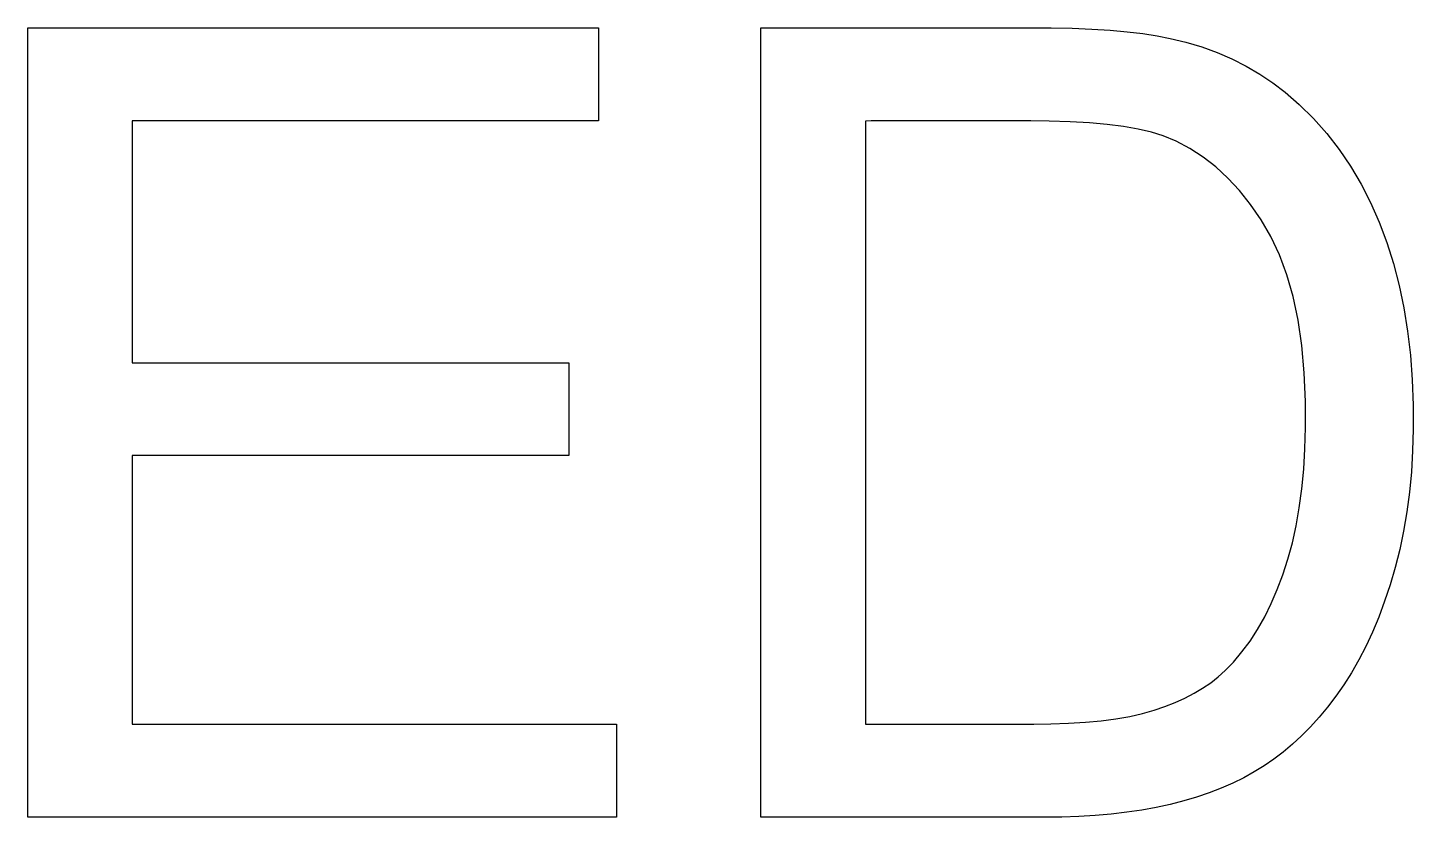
# Model space of a CAD drawing. Header units: metres. Extents: x 1590 to 2032, y 1171 to 1416.
# Drawn here: x 1749.2 to 1824.7, y 1372.3 to 1415.2 of the extents above; entities that cross this region are included whole.
import ezdxf

# ---------------------------------------------------------------- set-up
doc = ezdxf.new("R2010")
doc.units = ezdxf.units.M

msp = doc.modelspace()

# ---------------------------------------------------------------- linework, layer by layer
at = {"layer": 'COMPONENT23'}
for p, q in [((1749.236, 1372.27), (1749.236, 1415.224)), ((1749.236, 1415.224), (1780.295, 1415.224)), ((1780.295, 1415.224), (1780.295, 1410.155)), ((1789.144, 1415.211), (1789.672, 1415.224)), ((1789.144, 1413.117), (1789.144, 1415.211)), ((1789.672, 1415.224), (1791.245, 1415.224)), ((1791.245, 1415.224), (1793.533, 1415.224)), ((1793.533, 1415.224), (1796.199, 1415.224)), ((1796.199, 1415.224), (1798.907, 1415.224)), ((1798.907, 1415.224), (1801.321, 1415.224)), ((1801.321, 1415.224), (1803.105, 1415.224)), ((1803.105, 1415.224), (1803.922, 1415.224)), ((1803.922, 1415.224), (1804.948, 1415.218)), ((1804.948, 1415.218), (1806.091, 1415.193)), ((1806.091, 1415.193), (1807.161, 1415.149)), ((1807.161, 1415.149), (1808.159, 1415.086)), ((1808.159, 1415.086), (1809.084, 1415.004)), ((1809.084, 1415.004), (1809.936, 1414.904)), ((1809.936, 1414.904), (1810.716, 1414.785)), ((1810.716, 1414.785), (1811.423, 1414.647)), ((1811.423, 1414.647), (1812.264, 1414.44)), ((1812.264, 1414.44), (1813.136, 1414.177)), ((1813.136, 1414.177), (1813.975, 1413.871)), ((1813.975, 1413.871), (1814.78, 1413.524)), ((1814.78, 1413.524), (1815.552, 1413.135)), ((1789.144, 1408.135), (1789.144, 1413.117)), ((1815.552, 1413.135), (1816.292, 1412.703)), ((1816.292, 1412.703), (1816.998, 1412.23)), ((1816.998, 1412.23), (1817.671, 1411.714)), ((1817.671, 1411.714), (1818.437, 1411.048)), ((1818.437, 1411.048), (1819.216, 1410.28)), ((1819.216, 1410.28), (1819.944, 1409.464)), ((1780.295, 1410.155), (1754.921, 1410.155)), ((1754.921, 1410.155), (1754.921, 1396.999)), ((1795.138, 1410.155), (1794.828, 1410.14)), ((1794.828, 1410.14), (1794.828, 1408.504)), ((1796.085, 1410.155), (1795.138, 1410.155)), ((1797.47, 1410.155), (1796.085, 1410.155)), ((1799.09, 1410.155), (1797.47, 1410.155)), ((1800.74, 1410.155), (1799.09, 1410.155)), ((1802.217, 1410.155), (1800.74, 1410.155)), ((1803.317, 1410.155), (1802.217, 1410.155)), ((1803.836, 1410.155), (1803.317, 1410.155)), ((1804.827, 1410.147), (1803.836, 1410.155)), ((1805.968, 1410.112), (1804.827, 1410.147)), ((1807.025, 1410.05), (1805.968, 1410.112)), ((1807.996, 1409.962), (1807.025, 1410.05)), ((1808.883, 1409.847), (1807.996, 1409.962)), ((1809.685, 1409.705), (1808.883, 1409.847)), ((1810.402, 1409.536), (1809.685, 1409.705)), ((1811.034, 1409.34), (1810.402, 1409.536)), ((1811.747, 1409.046), (1811.034, 1409.34)), ((1812.493, 1408.655), (1811.747, 1409.046)), ((1819.944, 1409.464), (1820.618, 1408.599)), ((1789.144, 1401.243), (1789.144, 1408.135)), ((1794.828, 1408.504), (1794.828, 1404.682)), ((1813.211, 1408.191), (1812.493, 1408.655)), ((1813.899, 1407.654), (1813.211, 1408.191)), ((1820.618, 1408.599), (1821.241, 1407.685)), ((1814.559, 1407.044), (1813.899, 1407.654)), ((1821.241, 1407.685), (1821.811, 1406.722)), ((1815.189, 1406.362), (1814.559, 1407.044)), ((1821.811, 1406.722), (1822.328, 1405.71)), ((1815.791, 1405.607), (1815.189, 1406.362)), ((1816.363, 1404.779), (1815.791, 1405.607)), ((1822.328, 1405.71), (1822.793, 1404.649)), ((1794.828, 1404.682), (1794.828, 1399.414)), ((1816.899, 1403.874), (1816.363, 1404.779)), ((1822.793, 1404.649), (1823.206, 1403.541)), ((1817.371, 1402.876), (1816.899, 1403.874)), ((1823.206, 1403.541), (1823.567, 1402.393)), ((1817.776, 1401.782), (1817.371, 1402.876)), ((1823.567, 1402.393), (1823.876, 1401.206)), ((1789.144, 1393.415), (1789.144, 1401.243)), ((1818.113, 1400.594), (1817.776, 1401.782)), ((1818.383, 1399.311), (1818.113, 1400.594)), ((1823.876, 1401.206), (1824.134, 1399.981)), ((1824.134, 1399.981), (1824.34, 1398.716)), ((1794.828, 1399.414), (1794.828, 1393.443)), ((1818.585, 1397.932), (1818.383, 1399.311)), ((1824.34, 1398.716), (1824.495, 1397.412)), ((1818.72, 1396.458), (1818.585, 1397.932)), ((1754.921, 1396.999), (1778.684, 1396.999)), ((1778.684, 1396.999), (1778.684, 1391.96)), ((1824.495, 1397.412), (1824.598, 1396.069)), ((1818.788, 1394.889), (1818.72, 1396.458)), ((1824.598, 1396.069), (1824.65, 1394.687)), ((1818.792, 1393.474), (1818.788, 1394.889)), ((1824.65, 1394.687), (1824.652, 1393.38)), ((1789.144, 1385.628), (1789.144, 1393.415)), ((1794.828, 1393.443), (1794.828, 1387.509)), ((1818.757, 1392.318), (1818.792, 1393.474)), ((1824.652, 1393.38), (1824.617, 1392.204)), ((1818.688, 1391.205), (1818.757, 1392.318)), ((1824.617, 1392.204), (1824.547, 1391.061)), ((1778.684, 1391.96), (1754.921, 1391.96)), ((1754.921, 1391.96), (1754.921, 1377.339)), ((1818.585, 1390.137), (1818.688, 1391.205)), ((1824.547, 1391.061), (1824.442, 1389.953)), ((1818.448, 1389.113), (1818.585, 1390.137)), ((1824.442, 1389.953), (1824.302, 1388.878)), ((1818.276, 1388.133), (1818.448, 1389.113)), ((1824.302, 1388.878), (1824.127, 1387.838)), ((1818.069, 1387.197), (1818.276, 1388.133)), ((1824.127, 1387.838), (1823.917, 1386.832)), ((1794.828, 1387.509), (1794.828, 1382.353)), ((1817.829, 1386.306), (1818.069, 1387.197)), ((1817.554, 1385.458), (1817.829, 1386.306)), ((1823.917, 1386.832), (1823.672, 1385.86)), ((1789.144, 1378.857), (1789.144, 1385.628)), ((1817.251, 1384.654), (1817.554, 1385.458)), ((1823.672, 1385.86), (1823.394, 1384.922)), ((1816.921, 1383.891), (1817.251, 1384.654)), ((1823.394, 1384.922), (1823.093, 1384.024)), ((1816.563, 1383.171), (1816.921, 1383.891)), ((1823.093, 1384.024), (1822.772, 1383.165)), ((1816.179, 1382.494), (1816.563, 1383.171)), ((1822.772, 1383.165), (1822.432, 1382.346)), ((1815.767, 1381.859), (1816.179, 1382.494)), ((1794.828, 1382.353), (1794.828, 1378.716)), ((1815.327, 1381.267), (1815.767, 1381.859)), ((1822.432, 1382.346), (1822.072, 1381.567)), ((1814.861, 1380.717), (1815.327, 1381.267)), ((1822.072, 1381.567), (1821.692, 1380.828)), ((1814.032, 1379.912), (1814.41, 1380.251)), ((1814.41, 1380.251), (1814.861, 1380.717)), ((1821.293, 1380.129), (1820.874, 1379.47)), ((1821.692, 1380.828), (1821.293, 1380.129)), ((1813.185, 1379.294), (1813.624, 1379.593)), ((1813.624, 1379.593), (1814.032, 1379.912)), ((1820.874, 1379.47), (1820.435, 1378.85)), ((1789.144, 1374.079), (1789.144, 1378.857)), ((1794.828, 1378.716), (1794.828, 1377.339)), ((1811.691, 1378.513), (1812.219, 1378.754)), ((1812.219, 1378.754), (1812.717, 1379.014)), ((1812.717, 1379.014), (1813.185, 1379.294)), ((1820.435, 1378.85), (1819.984, 1378.265)), ((1809.217, 1377.758), (1809.909, 1377.913)), ((1809.909, 1377.913), (1810.545, 1378.091)), ((1810.545, 1378.091), (1811.133, 1378.292)), ((1811.133, 1378.292), (1811.691, 1378.513)), ((1819.984, 1378.265), (1819.523, 1377.711)), ((1754.921, 1377.339), (1781.291, 1377.339)), ((1781.291, 1377.339), (1781.291, 1372.27)), ((1794.828, 1377.339), (1795.213, 1377.339)), ((1795.213, 1377.339), (1796.229, 1377.339)), ((1796.229, 1377.339), (1797.67, 1377.339)), ((1797.67, 1377.339), (1799.329, 1377.339)), ((1799.329, 1377.339), (1800.997, 1377.339)), ((1800.997, 1377.339), (1802.469, 1377.339)), ((1802.469, 1377.339), (1803.538, 1377.339)), ((1803.538, 1377.339), (1803.995, 1377.339)), ((1803.995, 1377.339), (1804.921, 1377.349)), ((1804.921, 1377.349), (1805.891, 1377.382)), ((1805.891, 1377.382), (1806.807, 1377.44)), ((1806.807, 1377.44), (1807.666, 1377.522)), ((1807.666, 1377.522), (1808.469, 1377.628)), ((1808.469, 1377.628), (1809.217, 1377.758)), ((1819.052, 1377.19), (1818.57, 1376.701)), ((1819.523, 1377.711), (1819.052, 1377.19)), ((1818.57, 1376.701), (1818.078, 1376.245)), ((1817.576, 1375.821), (1817.063, 1375.429)), ((1818.078, 1376.245), (1817.576, 1375.821)), ((1816.539, 1375.069), (1815.994, 1374.733)), ((1817.063, 1375.429), (1816.539, 1375.069)), ((1789.144, 1372.27), (1789.144, 1374.079)), ((1814.821, 1374.124), (1814.195, 1373.852)), ((1815.421, 1374.418), (1814.821, 1374.124)), ((1815.994, 1374.733), (1815.421, 1374.418)), ((1812.861, 1373.37), (1812.154, 1373.161)), ((1813.541, 1373.6), (1812.861, 1373.37)), ((1814.195, 1373.852), (1813.541, 1373.6)), ((1809.87, 1372.662), (1809.054, 1372.541)), ((1810.658, 1372.806), (1809.87, 1372.662)), ((1811.42, 1372.972), (1810.658, 1372.806)), ((1812.154, 1373.161), (1811.42, 1372.972)), ((1781.291, 1372.27), (1749.236, 1372.27)), ((1789.797, 1372.27), (1789.144, 1372.27)), ((1791.521, 1372.27), (1789.797, 1372.27)), ((1793.964, 1372.27), (1791.521, 1372.27)), ((1796.774, 1372.27), (1793.964, 1372.27)), ((1799.599, 1372.27), (1796.774, 1372.27)), ((1802.086, 1372.27), (1799.599, 1372.27)), ((1803.883, 1372.27), (1802.086, 1372.27)), ((1804.639, 1372.27), (1803.883, 1372.27)), ((1805.516, 1372.279), (1804.639, 1372.27)), ((1806.442, 1372.311), (1805.516, 1372.279)), ((1807.34, 1372.365), (1806.442, 1372.311)), ((1808.21, 1372.442), (1807.34, 1372.365)), ((1809.054, 1372.541), (1808.21, 1372.442))]:
    msp.add_line(p, q, dxfattribs=at)

doc.saveas('drawing.dxf')
